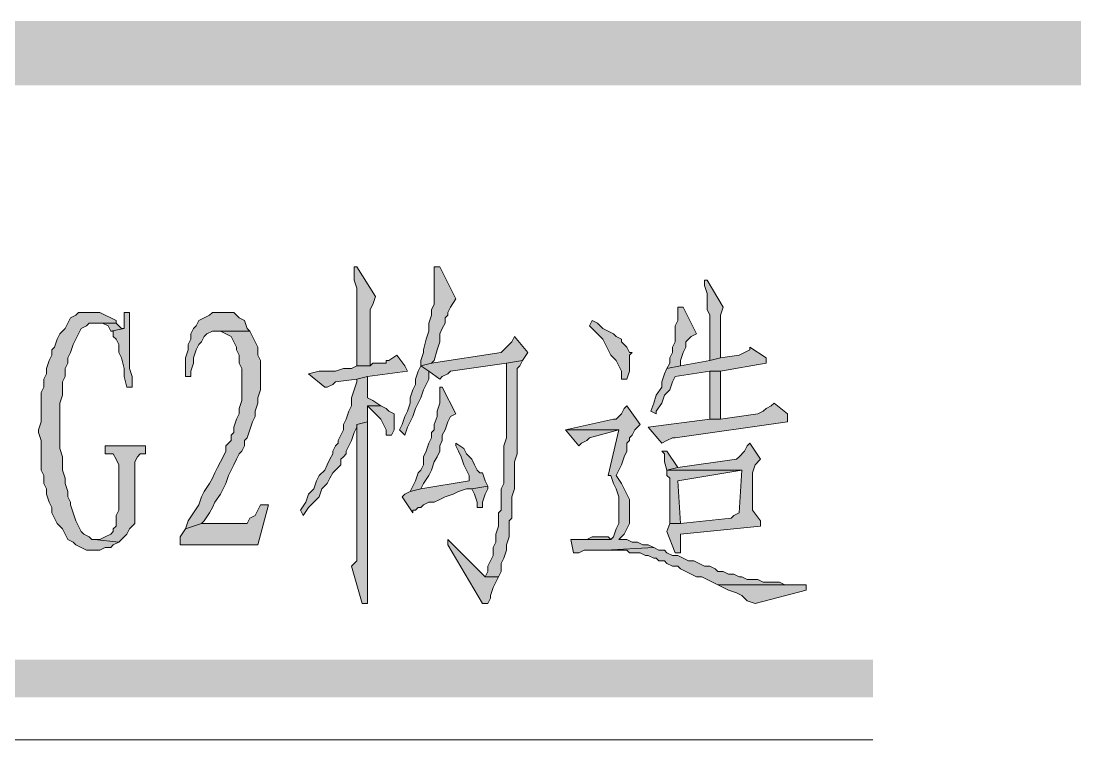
# Model space of a CAD drawing. Header units: inches. Extents: x 20 to 409, y 5 to 283.
# Drawn here: x 219.44 to 236.12, y 271.71 to 283.1 of the extents above; entities that cross this region are included whole.
import ezdxf

# ---------------------------------------------------------------- set-up
doc = ezdxf.new("R2010")
doc.units = ezdxf.units.IN
doc.header["$MEASUREMENT"] = 0
doc.layers.add('C00-00-00', color=7, linetype='Continuous')

msp = doc.modelspace()

# ---------------------------------------------------------------- hatches: boundary and pattern name
at = {"layer": 'C00-00-00'}
h = msp.add_hatch(color=0, dxfattribs=at)
h.dxf.hatch_style = 2
h.paths.add_polyline_path([(408.822, 283.101), (28.838, 282.085), (27.822, 283.101)])
h = msp.add_hatch(color=0, dxfattribs=at)
h.dxf.hatch_style = 2
h.paths.add_polyline_path([(407.806, 282.085), (408.822, 283.101), (28.838, 282.085)])
h = msp.add_hatch(color=0, dxfattribs=at)
h.dxf.hatch_style = 2
h.paths.add_polyline_path([(224.757, 279.206), (224.714, 279.206), (224.714, 279.164), (224.714, 278.994), (224.757, 278.867), (224.757, 277.64), (224.968, 277.64), (224.968, 278.063), (224.968, 278.148), (224.968, 278.529), (225.011, 278.613), (225.053, 278.74)])
h = msp.add_hatch(color=0, dxfattribs=at)
h.dxf.hatch_style = 2
h.paths.add_polyline_path([(226.069, 279.206), (225.984, 279.206), (225.984, 279.079), (225.984, 278.613), (225.942, 278.529), (225.942, 278.444), (225.9, 278.317), (225.9, 278.19), (225.857, 278.063), (225.815, 277.894), (225.815, 277.851), (225.773, 277.724), (225.773, 277.64), (225.942, 277.682), (225.984, 277.724), (226.027, 277.894), (226.069, 278.021), (226.069, 278.148), (226.111, 278.232), (226.154, 278.317), (226.154, 278.402), (226.196, 278.444), (226.196, 278.486), (226.238, 278.571), (226.323, 278.698)])
h = msp.add_hatch(color=0, dxfattribs=at)
h.dxf.hatch_style = 2
h.paths.add_polyline_path([(230.302, 278.994), (230.26, 278.994), (230.26, 278.91), (230.302, 278.783), (230.302, 278.529), (230.345, 278.444), (230.345, 277.724), (230.514, 277.767), (230.514, 278.444), (230.556, 278.571)])
h = msp.add_hatch(color=0, dxfattribs=at)
h.dxf.hatch_style = 2
h.paths.add_polyline_path([(229.921, 278.571), (229.837, 278.571), (229.837, 278.486), (229.837, 278.359), (229.794, 278.275), (229.794, 278.021), (229.752, 277.936), (229.752, 277.851), (229.71, 277.767), (229.71, 277.682), (229.667, 277.597), (229.879, 277.64), (229.879, 277.724), (229.921, 277.851), (229.964, 277.936), (229.964, 278.021), (230.048, 278.105), (230.133, 278.148)])
h = msp.add_hatch(color=0, dxfattribs=at)
h.dxf.hatch_style = 2
h.paths.add_polyline_path([(220.566, 278.486), (220.354, 278.486), (220.312, 278.444), (220.227, 278.402), (220.185, 278.317), (220.142, 278.232), (220.058, 278.148), (220.015, 278.063), (219.973, 277.936), (219.931, 277.894), (219.931, 277.809), (219.888, 277.724), (219.846, 277.597), (219.846, 277.513), (219.804, 277.428), (219.804, 277.301), (219.761, 277.216), (219.761, 276.751), (219.719, 276.624), (219.719, 276.581), (219.761, 276.454), (219.761, 276.37), (219.761, 275.989), (219.804, 275.904), (219.804, 275.777), (219.846, 275.692), (219.846, 275.608), (219.888, 275.481), (219.931, 275.396), (219.931, 275.311), (219.973, 275.227), (220.015, 275.142), (220.1, 275.057), (220.142, 274.973), (220.185, 274.888), (220.269, 274.846), (220.312, 274.803), (220.396, 274.761), (220.481, 274.719), (220.693, 274.719), (220.777, 274.761), (220.862, 274.761), (220.904, 274.803), (220.989, 274.846), (220.608, 274.888), (220.566, 274.888), (220.523, 274.93), (220.439, 274.973), (220.396, 275.015), (220.354, 275.1), (220.312, 275.184), (220.269, 275.311), (220.227, 275.438), (220.227, 275.481), (220.185, 275.565), (220.185, 275.65), (220.142, 275.777), (220.142, 275.862), (220.1, 275.989), (220.1, 276.2), (220.058, 276.327), (220.058, 277.047), (220.1, 277.174), (220.1, 277.386), (220.142, 277.47), (220.142, 277.597), (220.185, 277.682), (220.185, 277.767), (220.227, 277.851), (220.269, 277.978), (220.312, 278.063), (220.354, 278.148), (220.396, 278.232), (220.481, 278.275), (220.523, 278.317), (220.947, 278.317), (220.947, 278.359), (220.862, 278.402), (220.777, 278.444), (220.693, 278.486)])
h = msp.add_hatch(color=0, dxfattribs=at)
h.dxf.hatch_style = 2
h.paths.add_polyline_path([(221.158, 278.486), (221.074, 278.486), (221.074, 278.444), (221.074, 278.232), (220.862, 278.19), (220.904, 278.19), (220.904, 278.105), (220.947, 278.063), (220.989, 277.978), (220.989, 277.851), (221.031, 277.767), (221.074, 277.597), (221.074, 277.47), (221.116, 277.301), (221.201, 277.301), (221.201, 277.343), (221.201, 277.47), (221.158, 277.597), (221.158, 278.19), (221.158, 278.275)])
h = msp.add_hatch(color=0, dxfattribs=at)
h.dxf.hatch_style = 2
h.paths.add_polyline_path([(222.682, 278.486), (222.471, 278.486), (222.428, 278.444), (222.344, 278.402), (222.259, 278.359), (222.217, 278.275), (222.174, 278.232), (222.132, 278.148), (222.132, 278.063), (222.09, 277.978), (222.09, 277.894), (222.047, 277.767), (222.047, 277.47), (222.132, 277.47), (222.132, 277.555), (222.174, 277.682), (222.174, 277.767), (222.217, 277.894), (222.259, 277.978), (222.301, 278.021), (222.344, 278.105), (222.386, 278.148), (222.471, 278.19), (222.555, 278.19), (223.063, 278.19), (223.021, 278.232), (222.979, 278.359), (222.894, 278.402), (222.852, 278.444), (222.809, 278.486)])
h = msp.add_hatch(color=0, dxfattribs=at)
h.dxf.hatch_style = 2
h.paths.add_polyline_path([(220.947, 278.317), (220.566, 278.317), (220.65, 278.317), (220.735, 278.317), (220.82, 278.275), (220.862, 278.19), (221.074, 278.232), (221.031, 278.232)])
h = msp.add_hatch(color=0, dxfattribs=at)
h.dxf.hatch_style = 2
h.paths.add_polyline_path([(228.482, 278.359), (228.44, 278.275), (228.524, 278.19), (228.567, 278.148), (228.651, 278.063), (228.694, 277.978), (228.736, 277.894), (228.778, 277.809), (228.863, 277.724), (228.905, 277.64), (228.948, 277.555), (228.948, 277.428), (229.032, 277.428), (229.075, 277.555), (229.075, 277.809), (229.117, 277.851), (229.075, 277.851), (229.032, 277.936), (228.948, 278.021), (228.948, 278.063), (228.863, 278.105), (228.821, 278.148), (228.736, 278.19), (228.651, 278.232), (228.567, 278.317)])
h = msp.add_hatch(color=0, dxfattribs=at)
h.dxf.hatch_style = 2
h.paths.add_polyline_path([(223.063, 278.19), (222.555, 278.19), (222.598, 278.19), (222.682, 278.148), (222.767, 278.105), (222.809, 278.021), (222.852, 277.936), (222.852, 277.894), (222.894, 277.809), (222.894, 277.682), (222.936, 277.597), (222.936, 277.089), (222.894, 276.962), (222.894, 276.878), (222.852, 276.793), (222.809, 276.666), (222.809, 276.581), (222.767, 276.539), (222.767, 276.454), (222.725, 276.412), (222.682, 276.37), (222.682, 276.285), (222.64, 276.2), (222.598, 276.116), (222.555, 276.031), (222.513, 275.946), (222.471, 275.862), (222.428, 275.777), (222.344, 275.65), (222.301, 275.565), (222.259, 275.438), (222.174, 275.311), (222.09, 275.184), (222.047, 275.057), (222.301, 275.142), (222.344, 275.184), (222.428, 275.311), (222.471, 275.396), (222.513, 275.481), (222.598, 275.608), (222.64, 275.692), (222.682, 275.777), (222.725, 275.904), (222.767, 275.989), (222.809, 276.073), (222.852, 276.158), (222.894, 276.243), (222.936, 276.285), (222.979, 276.37), (222.979, 276.454), (223.021, 276.497), (223.063, 276.624), (223.106, 276.751), (223.148, 276.835), (223.148, 276.92), (223.19, 277.047), (223.19, 277.132), (223.233, 277.259), (223.233, 277.724), (223.19, 277.809), (223.19, 277.936), (223.148, 278.021), (223.106, 278.105)])
h = msp.add_hatch(color=0, dxfattribs=at)
h.dxf.hatch_style = 2
h.paths.add_polyline_path([(227.254, 278.105), (227.212, 278.021), (227.127, 277.936), (227.085, 277.894), (227.043, 277.851), (225.942, 277.682), (225.773, 277.64), (225.9, 277.555), (226.069, 277.428), (226.111, 277.47), (226.196, 277.513), (226.238, 277.555), (227.127, 277.682), (227.381, 277.724), (227.466, 277.851)])
h = msp.add_hatch(color=0, dxfattribs=at)
h.dxf.hatch_style = 2
h.paths.add_polyline_path([(230.98, 277.936), (230.98, 277.894), (230.895, 277.851), (230.81, 277.809), (230.514, 277.767), (230.345, 277.724), (229.879, 277.64), (229.667, 277.597), (229.625, 277.513), (229.583, 277.386), (229.583, 277.301), (229.498, 277.174), (229.456, 277.047), (229.413, 276.92), (229.498, 276.878), (229.498, 276.92), (229.583, 277.047), (229.625, 277.174), (229.71, 277.259), (229.752, 277.386), (229.794, 277.47), (230.345, 277.555), (230.514, 277.555), (231.234, 277.682), (231.234, 277.767)])
h = msp.add_hatch(color=0, dxfattribs=at)
h.dxf.hatch_style = 2
h.paths.add_polyline_path([(225.392, 277.809), (225.265, 277.724), (225.222, 277.724), (225.222, 277.682), (225.011, 277.682), (224.968, 277.64), (224.757, 277.64), (224.672, 277.597), (224.545, 277.597), (224.418, 277.555), (224.164, 277.555), (223.995, 277.513), (224.249, 277.301), (224.291, 277.301), (224.376, 277.343), (224.418, 277.386), (224.757, 277.428), (224.926, 277.47), (225.561, 277.555), (225.519, 277.64)])
h = msp.add_hatch(color=0, dxfattribs=at)
h.dxf.hatch_style = 2
h.paths.add_polyline_path([(227.381, 277.724), (227.127, 277.682), (227.127, 276.497), (227.085, 276.37), (227.085, 275.777), (227.043, 275.692), (227.043, 275.354), (227, 275.311), (227, 275.1), (226.958, 274.973), (226.958, 274.846), (226.916, 274.761), (226.916, 274.634), (226.873, 274.549), (226.831, 274.465), (226.831, 274.38), (226.789, 274.295), (227, 274.295), (227.043, 274.38), (227.043, 274.507), (227.085, 274.592), (227.127, 274.719), (227.127, 274.803), (227.17, 274.93), (227.17, 275.184), (227.212, 275.227), (227.212, 275.565), (227.254, 275.692), (227.254, 276.116), (227.297, 276.243), (227.297, 277.597), (227.339, 277.64)])
h = msp.add_hatch(color=0, dxfattribs=at)
h.dxf.hatch_style = 2
h.paths.add_polyline_path([(225.773, 277.64), (225.73, 277.555), (225.688, 277.428), (225.688, 277.343), (225.646, 277.259), (225.603, 277.132), (225.603, 277.047), (225.561, 276.92), (225.519, 276.835), (225.476, 276.708), (225.434, 276.624), (225.519, 276.539), (225.561, 276.666), (225.603, 276.751), (225.646, 276.835), (225.688, 276.962), (225.73, 277.047), (225.773, 277.132), (225.815, 277.259), (225.857, 277.343), (225.9, 277.428), (225.9, 277.555)])
h = msp.add_hatch(color=0, dxfattribs=at)
h.dxf.hatch_style = 2
h.paths.add_polyline_path([(230.514, 277.555), (230.345, 277.555), (230.345, 276.793), (230.514, 276.793), (230.514, 276.962)])
h = msp.add_hatch(color=0, dxfattribs=at)
h.dxf.hatch_style = 2
h.paths.add_polyline_path([(224.926, 277.47), (224.757, 277.428), (224.757, 277.386), (224.714, 277.259), (224.672, 277.132), (224.672, 277.005), (224.63, 276.92), (224.587, 276.793), (224.545, 276.708), (224.545, 276.624), (224.503, 276.539), (224.46, 276.454), (224.46, 276.412), (224.418, 276.37), (224.376, 276.285), (224.376, 276.243), (224.333, 276.158), (224.291, 276.073), (224.249, 275.989), (224.164, 275.904), (224.122, 275.819), (224.079, 275.692), (223.995, 275.608), (223.952, 275.481), (223.868, 275.354), (223.91, 275.269), (223.995, 275.396), (224.079, 275.481), (224.164, 275.565), (224.206, 275.692), (224.291, 275.777), (224.333, 275.862), (224.376, 275.946), (224.46, 276.031), (224.503, 276.073), (224.503, 276.158), (224.545, 276.2), (224.587, 276.243), (224.587, 276.285), (224.63, 276.37), (224.672, 276.454), (224.714, 276.581), (224.757, 276.666), (224.757, 276.708), (224.926, 276.751), (224.926, 277.005), (225.138, 277.005), (225.011, 277.089), (224.926, 277.132)])
h = msp.add_hatch(color=0, dxfattribs=at)
h.dxf.hatch_style = 2
h.paths.add_polyline_path([(226.111, 277.301), (226.069, 277.301), (226.069, 277.259), (226.069, 277.047), (226.027, 276.92), (226.027, 276.835), (225.984, 276.708), (225.984, 276.624), (225.942, 276.581), (225.942, 276.497), (225.9, 276.412), (225.857, 276.285), (225.815, 276.2), (225.815, 276.073), (225.773, 275.989), (225.73, 275.946), (225.688, 275.819), (225.646, 275.735), (225.603, 275.65), (225.773, 275.692), (225.815, 275.777), (225.9, 275.904), (225.942, 275.989), (225.984, 276.116), (226.027, 276.2), (226.069, 276.285), (226.069, 276.37), (226.111, 276.454), (226.111, 276.539), (226.154, 276.624), (226.196, 276.751), (226.238, 276.835), (226.323, 276.878)])
h = msp.add_hatch(color=0, dxfattribs=at)
h.dxf.hatch_style = 2
h.paths.add_polyline_path([(231.361, 277.047), (231.318, 277.005), (231.234, 276.962), (231.191, 276.92), (231.107, 276.878), (230.514, 276.793), (230.345, 276.793), (229.371, 276.666), (229.583, 276.412), (229.667, 276.454), (229.752, 276.497), (229.794, 276.497), (231.572, 276.751), (231.572, 276.878)])
h = msp.add_hatch(color=0, dxfattribs=at)
h.dxf.hatch_style = 2
h.paths.add_polyline_path([(225.138, 277.005), (224.926, 277.005), (225.011, 276.92), (225.053, 276.878), (225.138, 276.793), (225.18, 276.708), (225.222, 276.624), (225.222, 276.539), (225.307, 276.539), (225.349, 276.624), (225.349, 276.878), (225.265, 276.92), (225.222, 276.962)])
h = msp.add_hatch(color=0, dxfattribs=at)
h.dxf.hatch_style = 2
h.paths.add_polyline_path([(229.032, 277.005), (228.99, 276.962), (228.948, 276.878), (228.863, 276.793), (228.821, 276.793), (228.059, 276.624), (228.905, 276.624), (228.736, 275.904), (228.778, 275.904), (228.821, 275.777), (228.863, 275.692), (228.905, 275.565), (228.905, 275.142), (228.863, 275.057), (228.821, 274.93), (228.778, 274.888), (228.143, 274.888), (228.186, 274.676), (228.27, 274.676), (228.355, 274.719), (228.694, 274.719), (229.456, 274.761), (229.371, 274.803), (229.286, 274.803), (229.202, 274.846), (229.117, 274.846), (229.032, 274.888), (228.905, 274.888), (228.99, 274.973), (229.032, 275.057), (229.075, 275.142), (229.075, 275.523), (229.032, 275.608), (228.99, 275.692), (228.948, 275.777), (228.863, 275.904), (228.948, 276.073), (228.99, 276.2), (229.032, 276.285), (229.032, 276.412), (229.075, 276.454), (229.075, 276.497), (229.117, 276.539), (229.159, 276.624), (229.244, 276.708)])
h = msp.add_hatch(color=0, dxfattribs=at)
h.dxf.hatch_style = 2
h.paths.add_polyline_path([(224.926, 276.751), (224.757, 276.708), (224.757, 274.549), (224.672, 274.465), (224.841, 273.872), (224.926, 273.872), (224.926, 273.914), (224.926, 273.957)])
h = msp.add_hatch(color=0, dxfattribs=at)
h.dxf.hatch_style = 2
h.paths.add_polyline_path([(228.059, 276.624), (228.27, 276.37), (228.313, 276.412), (228.397, 276.454), (228.44, 276.497), (228.905, 276.624)])
h = msp.add_hatch(color=0, dxfattribs=at)
h.dxf.hatch_style = 2
h.paths.add_polyline_path([(226.323, 276.412), (226.323, 276.37), (226.365, 276.285), (226.408, 276.2), (226.45, 276.073), (226.492, 275.989), (226.535, 275.904), (226.535, 275.819), (225.773, 275.692), (225.603, 275.65), (225.519, 275.608), (225.476, 275.565), (225.646, 275.311), (225.646, 275.354), (225.688, 275.354), (225.73, 275.396), (225.773, 275.396), (225.815, 275.438), (225.9, 275.481), (225.984, 275.481), (226.069, 275.523), (226.154, 275.565), (226.281, 275.608), (226.365, 275.65), (226.492, 275.692), (226.577, 275.692), (226.831, 275.735), (226.789, 275.819), (226.746, 275.946), (226.704, 275.946), (226.662, 275.989), (226.619, 276.073), (226.577, 276.158), (226.492, 276.243), (226.45, 276.327)])
h = msp.add_hatch(color=0, dxfattribs=at)
h.dxf.hatch_style = 2
h.paths.add_polyline_path([(230.98, 276.412), (230.937, 276.37), (230.895, 276.285), (230.81, 276.2), (230.768, 276.158), (229.837, 276.031), (229.667, 275.989), (230.853, 275.989), (230.81, 275.311), (230.726, 275.269), (230.683, 275.227), (229.879, 275.142), (229.71, 275.142), (229.667, 275.015), (229.794, 274.676), (229.879, 274.676), (229.879, 274.973), (231.149, 275.1), (231.149, 275.184), (231.022, 275.354), (231.022, 275.862), (231.022, 275.904), (231.022, 275.946), (231.064, 276.073), (231.149, 276.158)])
h = msp.add_hatch(color=0, dxfattribs=at)
h.dxf.hatch_style = 2
h.paths.add_polyline_path([(221.412, 276.37), (220.777, 276.37), (220.777, 276.243), (220.904, 276.243), (220.947, 276.158), (220.989, 276.073), (220.989, 275.354), (220.947, 275.269), (220.947, 275.1), (220.904, 275.057), (220.904, 275.015), (220.862, 274.973), (220.777, 274.93), (220.693, 274.888), (220.608, 274.888), (220.989, 274.846), (221.074, 274.93), (221.116, 274.973), (221.158, 275.057), (221.243, 275.142), (221.243, 276.116), (221.285, 276.2), (221.328, 276.243), (221.412, 276.243)])
h = msp.add_hatch(color=0, dxfattribs=at)
h.dxf.hatch_style = 2
h.paths.add_polyline_path([(229.667, 276.285), (229.583, 276.285), (229.625, 276.243), (229.625, 276.116), (229.667, 275.989), (229.837, 276.031)])
h = msp.add_hatch(color=0, dxfattribs=at)
h.dxf.hatch_style = 2
h.paths.add_polyline_path([(229.667, 275.989), (229.667, 275.904), (229.71, 275.862), (229.71, 275.142), (229.879, 275.142), (229.837, 275.819), (230.853, 275.989)])
h = msp.add_hatch(color=0, dxfattribs=at)
h.dxf.hatch_style = 2
h.paths.add_polyline_path([(226.831, 275.735), (226.577, 275.692), (226.619, 275.608), (226.662, 275.481), (226.662, 275.396), (226.746, 275.396), (226.746, 275.481), (226.789, 275.608), (226.831, 275.692)])
h = msp.add_hatch(color=0, dxfattribs=at)
h.dxf.hatch_style = 2
h.paths.add_polyline_path([(223.36, 275.438), (223.233, 275.438), (223.19, 275.354), (223.148, 275.269), (223.063, 275.227), (223.021, 275.142), (222.301, 275.142), (222.047, 275.057), (221.963, 274.93), (221.963, 274.803), (223.19, 274.803)])
h = msp.add_hatch(color=0, dxfattribs=at)
h.dxf.hatch_style = 2
h.paths.add_polyline_path([(226.196, 274.888), (226.196, 274.803), (226.746, 273.872), (226.831, 273.872), (226.873, 273.957), (226.873, 273.999), (226.916, 274.126), (226.958, 274.211), (227, 274.295), (226.789, 274.295)])
h = msp.add_hatch(color=0, dxfattribs=at)
h.dxf.hatch_style = 2
h.paths.add_polyline_path([(228.567, 274.93), (228.482, 274.93), (228.397, 274.888), (228.778, 274.888), (228.736, 274.93)])
h = msp.add_hatch(color=0, dxfattribs=at)
h.dxf.hatch_style = 2
h.paths.add_polyline_path([(229.456, 274.761), (228.694, 274.719), (229.032, 274.719), (229.075, 274.676), (229.244, 274.676), (229.329, 274.634), (229.371, 274.634), (229.456, 274.592), (229.498, 274.592), (229.54, 274.549), (229.625, 274.549), (229.667, 274.507), (229.752, 274.465), (229.837, 274.465), (229.879, 274.422), (229.964, 274.38), (230.048, 274.338), (230.133, 274.295), (230.218, 274.295), (230.302, 274.253), (230.387, 274.211), (230.472, 274.168), (231.699, 274.168), (231.53, 274.168), (231.445, 274.211), (231.191, 274.211), (231.107, 274.253), (230.937, 274.253), (230.853, 274.295), (230.81, 274.295), (230.726, 274.338), (230.641, 274.338), (230.556, 274.38), (230.472, 274.38), (230.429, 274.422), (230.345, 274.465), (230.26, 274.465), (230.175, 274.507), (230.091, 274.549), (230.006, 274.549), (229.921, 274.592), (229.837, 274.634), (229.752, 274.634), (229.667, 274.676), (229.625, 274.719), (229.54, 274.719)])
h = msp.add_hatch(color=0, dxfattribs=at)
h.dxf.hatch_style = 2
h.paths.add_polyline_path([(231.869, 274.168), (230.472, 274.168), (230.556, 274.126), (230.641, 274.084), (230.768, 274.041), (230.853, 273.999), (230.937, 273.914), (231.064, 273.872), (231.869, 274.084)])
h = msp.add_hatch(color=0, dxfattribs=at)
h.dxf.hatch_style = 2
h.paths.add_polyline_path([(204.521, 272.983), (204.521, 272.39), (232.927, 272.983)])
h = msp.add_hatch(color=0, dxfattribs=at)
h.dxf.hatch_style = 2
h.paths.add_polyline_path([(204.521, 272.39), (232.927, 272.983), (232.927, 272.39)])

# ---------------------------------------------------------------- linework, layer by layer
at = {"layer": 'C00-00-00', "color": 0, "lineweight": 0}
for points in [[(224.757, 279.206), (224.714, 279.206), (224.714, 279.164), (224.714, 278.994), (224.757, 278.867), (224.757, 277.64), (224.968, 277.64), (224.968, 278.063), (224.968, 278.148), (224.968, 278.529), (225.011, 278.613), (225.053, 278.74)], [(226.069, 279.206), (225.984, 279.206), (225.984, 279.079), (225.984, 278.613), (225.942, 278.529), (225.942, 278.444), (225.9, 278.317), (225.9, 278.19), (225.857, 278.063), (225.815, 277.894), (225.815, 277.851), (225.773, 277.724), (225.773, 277.64), (225.942, 277.682), (225.984, 277.724), (226.027, 277.894), (226.069, 278.021), (226.069, 278.148), (226.111, 278.232), (226.154, 278.317), (226.154, 278.402), (226.196, 278.444), (226.196, 278.486), (226.238, 278.571), (226.323, 278.698)], [(230.302, 278.994), (230.26, 278.994), (230.26, 278.91), (230.302, 278.783), (230.302, 278.529), (230.345, 278.444), (230.345, 277.724), (230.514, 277.767), (230.514, 278.444), (230.556, 278.571)], [(229.921, 278.571), (229.837, 278.571), (229.837, 278.486), (229.837, 278.359), (229.794, 278.275), (229.794, 278.021), (229.752, 277.936), (229.752, 277.851), (229.71, 277.767), (229.71, 277.682), (229.667, 277.597), (229.879, 277.64), (229.879, 277.724), (229.921, 277.851), (229.964, 277.936), (229.964, 278.021), (230.048, 278.105), (230.133, 278.148)], [(220.566, 278.486), (220.354, 278.486), (220.312, 278.444), (220.227, 278.402), (220.185, 278.317), (220.142, 278.232), (220.058, 278.148), (220.015, 278.063), (219.973, 277.936), (219.931, 277.894), (219.931, 277.809), (219.888, 277.724), (219.846, 277.597), (219.846, 277.513), (219.804, 277.428), (219.804, 277.301), (219.761, 277.216), (219.761, 276.751), (219.719, 276.624), (219.719, 276.581), (219.761, 276.454), (219.761, 276.37), (219.761, 275.989), (219.804, 275.904), (219.804, 275.777), (219.846, 275.692), (219.846, 275.608), (219.888, 275.481), (219.931, 275.396), (219.931, 275.311), (219.973, 275.227), (220.015, 275.142), (220.1, 275.057), (220.142, 274.973), (220.185, 274.888), (220.269, 274.846), (220.312, 274.803), (220.396, 274.761), (220.481, 274.719), (220.693, 274.719), (220.777, 274.761), (220.862, 274.761), (220.904, 274.803), (220.989, 274.846), (220.608, 274.888), (220.566, 274.888), (220.523, 274.93), (220.439, 274.973), (220.396, 275.015), (220.354, 275.1), (220.312, 275.184), (220.269, 275.311), (220.227, 275.438), (220.227, 275.481), (220.185, 275.565), (220.185, 275.65), (220.142, 275.777), (220.142, 275.862), (220.1, 275.989), (220.1, 276.2), (220.058, 276.327), (220.058, 277.047), (220.1, 277.174), (220.1, 277.386), (220.142, 277.47), (220.142, 277.597), (220.185, 277.682), (220.185, 277.767), (220.227, 277.851), (220.269, 277.978), (220.312, 278.063), (220.354, 278.148), (220.396, 278.232), (220.481, 278.275), (220.523, 278.317), (220.947, 278.317), (220.947, 278.359), (220.862, 278.402), (220.777, 278.444), (220.693, 278.486)], [(221.158, 278.486), (221.074, 278.486), (221.074, 278.444), (221.074, 278.232), (220.862, 278.19), (220.904, 278.19), (220.904, 278.105), (220.947, 278.063), (220.989, 277.978), (220.989, 277.851), (221.031, 277.767), (221.074, 277.597), (221.074, 277.47), (221.116, 277.301), (221.201, 277.301), (221.201, 277.343), (221.201, 277.47), (221.158, 277.597), (221.158, 278.19), (221.158, 278.275)], [(222.682, 278.486), (222.471, 278.486), (222.428, 278.444), (222.344, 278.402), (222.259, 278.359), (222.217, 278.275), (222.174, 278.232), (222.132, 278.148), (222.132, 278.063), (222.09, 277.978), (222.09, 277.894), (222.047, 277.767), (222.047, 277.47), (222.132, 277.47), (222.132, 277.555), (222.174, 277.682), (222.174, 277.767), (222.217, 277.894), (222.259, 277.978), (222.301, 278.021), (222.344, 278.105), (222.386, 278.148), (222.471, 278.19), (222.555, 278.19), (223.063, 278.19), (223.021, 278.232), (222.979, 278.359), (222.894, 278.402), (222.852, 278.444), (222.809, 278.486)], [(220.947, 278.317), (220.566, 278.317), (220.65, 278.317), (220.735, 278.317), (220.82, 278.275), (220.862, 278.19), (221.074, 278.232), (221.031, 278.232)], [(228.482, 278.359), (228.44, 278.275), (228.524, 278.19), (228.567, 278.148), (228.651, 278.063), (228.694, 277.978), (228.736, 277.894), (228.778, 277.809), (228.863, 277.724), (228.905, 277.64), (228.948, 277.555), (228.948, 277.428), (229.032, 277.428), (229.075, 277.555), (229.075, 277.809), (229.117, 277.851), (229.075, 277.851), (229.032, 277.936), (228.948, 278.021), (228.948, 278.063), (228.863, 278.105), (228.821, 278.148), (228.736, 278.19), (228.651, 278.232), (228.567, 278.317)], [(223.063, 278.19), (222.555, 278.19), (222.598, 278.19), (222.682, 278.148), (222.767, 278.105), (222.809, 278.021), (222.852, 277.936), (222.852, 277.894), (222.894, 277.809), (222.894, 277.682), (222.936, 277.597), (222.936, 277.089), (222.894, 276.962), (222.894, 276.878), (222.852, 276.793), (222.809, 276.666), (222.809, 276.581), (222.767, 276.539), (222.767, 276.454), (222.725, 276.412), (222.682, 276.37), (222.682, 276.285), (222.64, 276.2), (222.598, 276.116), (222.555, 276.031), (222.513, 275.946), (222.471, 275.862), (222.428, 275.777), (222.344, 275.65), (222.301, 275.565), (222.259, 275.438), (222.174, 275.311), (222.09, 275.184), (222.047, 275.057), (222.301, 275.142), (222.344, 275.184), (222.428, 275.311), (222.471, 275.396), (222.513, 275.481), (222.598, 275.608), (222.64, 275.692), (222.682, 275.777), (222.725, 275.904), (222.767, 275.989), (222.809, 276.073), (222.852, 276.158), (222.894, 276.243), (222.936, 276.285), (222.979, 276.37), (222.979, 276.454), (223.021, 276.497), (223.063, 276.624), (223.106, 276.751), (223.148, 276.835), (223.148, 276.92), (223.19, 277.047), (223.19, 277.132), (223.233, 277.259), (223.233, 277.724), (223.19, 277.809), (223.19, 277.936), (223.148, 278.021), (223.106, 278.105)], [(227.254, 278.105), (227.212, 278.021), (227.127, 277.936), (227.085, 277.894), (227.043, 277.851), (225.942, 277.682), (225.773, 277.64), (225.9, 277.555), (226.069, 277.428), (226.111, 277.47), (226.196, 277.513), (226.238, 277.555), (227.127, 277.682), (227.381, 277.724), (227.466, 277.851)], [(230.98, 277.936), (230.98, 277.894), (230.895, 277.851), (230.81, 277.809), (230.514, 277.767), (230.345, 277.724), (229.879, 277.64), (229.667, 277.597), (229.625, 277.513), (229.583, 277.386), (229.583, 277.301), (229.498, 277.174), (229.456, 277.047), (229.413, 276.92), (229.498, 276.878), (229.498, 276.92), (229.583, 277.047), (229.625, 277.174), (229.71, 277.259), (229.752, 277.386), (229.794, 277.47), (230.345, 277.555), (230.514, 277.555), (231.234, 277.682), (231.234, 277.767)], [(225.392, 277.809), (225.265, 277.724), (225.222, 277.724), (225.222, 277.682), (225.011, 277.682), (224.968, 277.64), (224.757, 277.64), (224.672, 277.597), (224.545, 277.597), (224.418, 277.555), (224.164, 277.555), (223.995, 277.513), (224.249, 277.301), (224.291, 277.301), (224.376, 277.343), (224.418, 277.386), (224.757, 277.428), (224.926, 277.47), (225.561, 277.555), (225.519, 277.64)], [(227.381, 277.724), (227.127, 277.682), (227.127, 276.497), (227.085, 276.37), (227.085, 275.777), (227.043, 275.692), (227.043, 275.354), (227, 275.311), (227, 275.1), (226.958, 274.973), (226.958, 274.846), (226.916, 274.761), (226.916, 274.634), (226.873, 274.549), (226.831, 274.465), (226.831, 274.38), (226.789, 274.295), (227, 274.295), (227.043, 274.38), (227.043, 274.507), (227.085, 274.592), (227.127, 274.719), (227.127, 274.803), (227.17, 274.93), (227.17, 275.184), (227.212, 275.227), (227.212, 275.565), (227.254, 275.692), (227.254, 276.116), (227.297, 276.243), (227.297, 277.597), (227.339, 277.64)], [(225.773, 277.64), (225.73, 277.555), (225.688, 277.428), (225.688, 277.343), (225.646, 277.259), (225.603, 277.132), (225.603, 277.047), (225.561, 276.92), (225.519, 276.835), (225.476, 276.708), (225.434, 276.624), (225.519, 276.539), (225.561, 276.666), (225.603, 276.751), (225.646, 276.835), (225.688, 276.962), (225.73, 277.047), (225.773, 277.132), (225.815, 277.259), (225.857, 277.343), (225.9, 277.428), (225.9, 277.555)], [(230.514, 277.555), (230.345, 277.555), (230.345, 276.793), (230.514, 276.793), (230.514, 276.962)], [(224.926, 277.47), (224.757, 277.428), (224.757, 277.386), (224.714, 277.259), (224.672, 277.132), (224.672, 277.005), (224.63, 276.92), (224.587, 276.793), (224.545, 276.708), (224.545, 276.624), (224.503, 276.539), (224.46, 276.454), (224.46, 276.412), (224.418, 276.37), (224.376, 276.285), (224.376, 276.243), (224.333, 276.158), (224.291, 276.073), (224.249, 275.989), (224.164, 275.904), (224.122, 275.819), (224.079, 275.692), (223.995, 275.608), (223.952, 275.481), (223.868, 275.354), (223.91, 275.269), (223.995, 275.396), (224.079, 275.481), (224.164, 275.565), (224.206, 275.692), (224.291, 275.777), (224.333, 275.862), (224.376, 275.946), (224.46, 276.031), (224.503, 276.073), (224.503, 276.158), (224.545, 276.2), (224.587, 276.243), (224.587, 276.285), (224.63, 276.37), (224.672, 276.454), (224.714, 276.581), (224.757, 276.666), (224.757, 276.708), (224.926, 276.751), (224.926, 277.005), (225.138, 277.005), (225.011, 277.089), (224.926, 277.132)], [(226.111, 277.301), (226.069, 277.301), (226.069, 277.259), (226.069, 277.047), (226.027, 276.92), (226.027, 276.835), (225.984, 276.708), (225.984, 276.624), (225.942, 276.581), (225.942, 276.497), (225.9, 276.412), (225.857, 276.285), (225.815, 276.2), (225.815, 276.073), (225.773, 275.989), (225.73, 275.946), (225.688, 275.819), (225.646, 275.735), (225.603, 275.65), (225.773, 275.692), (225.815, 275.777), (225.9, 275.904), (225.942, 275.989), (225.984, 276.116), (226.027, 276.2), (226.069, 276.285), (226.069, 276.37), (226.111, 276.454), (226.111, 276.539), (226.154, 276.624), (226.196, 276.751), (226.238, 276.835), (226.323, 276.878)], [(231.361, 277.047), (231.318, 277.005), (231.234, 276.962), (231.191, 276.92), (231.107, 276.878), (230.514, 276.793), (230.345, 276.793), (229.371, 276.666), (229.583, 276.412), (229.667, 276.454), (229.752, 276.497), (229.794, 276.497), (231.572, 276.751), (231.572, 276.878)], [(225.138, 277.005), (224.926, 277.005), (225.011, 276.92), (225.053, 276.878), (225.138, 276.793), (225.18, 276.708), (225.222, 276.624), (225.222, 276.539), (225.307, 276.539), (225.349, 276.624), (225.349, 276.878), (225.265, 276.92), (225.222, 276.962)], [(229.032, 277.005), (228.99, 276.962), (228.948, 276.878), (228.863, 276.793), (228.821, 276.793), (228.059, 276.624), (228.905, 276.624), (228.736, 275.904), (228.778, 275.904), (228.821, 275.777), (228.863, 275.692), (228.905, 275.565), (228.905, 275.142), (228.863, 275.057), (228.821, 274.93), (228.778, 274.888), (228.143, 274.888), (228.186, 274.676), (228.27, 274.676), (228.355, 274.719), (228.694, 274.719), (229.456, 274.761), (229.371, 274.803), (229.286, 274.803), (229.202, 274.846), (229.117, 274.846), (229.032, 274.888), (228.905, 274.888), (228.99, 274.973), (229.032, 275.057), (229.075, 275.142), (229.075, 275.523), (229.032, 275.608), (228.99, 275.692), (228.948, 275.777), (228.863, 275.904), (228.948, 276.073), (228.99, 276.2), (229.032, 276.285), (229.032, 276.412), (229.075, 276.454), (229.075, 276.497), (229.117, 276.539), (229.159, 276.624), (229.244, 276.708)], [(224.926, 276.751), (224.757, 276.708), (224.757, 274.549), (224.672, 274.465), (224.841, 273.872), (224.926, 273.872), (224.926, 273.914), (224.926, 273.957)], [(228.059, 276.624), (228.27, 276.37), (228.313, 276.412), (228.397, 276.454), (228.44, 276.497), (228.905, 276.624)], [(226.323, 276.412), (226.323, 276.37), (226.365, 276.285), (226.408, 276.2), (226.45, 276.073), (226.492, 275.989), (226.535, 275.904), (226.535, 275.819), (225.773, 275.692), (225.603, 275.65), (225.519, 275.608), (225.476, 275.565), (225.646, 275.311), (225.646, 275.354), (225.688, 275.354), (225.73, 275.396), (225.773, 275.396), (225.815, 275.438), (225.9, 275.481), (225.984, 275.481), (226.069, 275.523), (226.154, 275.565), (226.281, 275.608), (226.365, 275.65), (226.492, 275.692), (226.577, 275.692), (226.831, 275.735), (226.789, 275.819), (226.746, 275.946), (226.704, 275.946), (226.662, 275.989), (226.619, 276.073), (226.577, 276.158), (226.492, 276.243), (226.45, 276.327)], [(230.98, 276.412), (230.937, 276.37), (230.895, 276.285), (230.81, 276.2), (230.768, 276.158), (229.837, 276.031), (229.667, 275.989), (230.853, 275.989), (230.81, 275.311), (230.726, 275.269), (230.683, 275.227), (229.879, 275.142), (229.71, 275.142), (229.667, 275.015), (229.794, 274.676), (229.879, 274.676), (229.879, 274.973), (231.149, 275.1), (231.149, 275.184), (231.022, 275.354), (231.022, 275.862), (231.022, 275.904), (231.022, 275.946), (231.064, 276.073), (231.149, 276.158)], [(221.412, 276.37), (220.777, 276.37), (220.777, 276.243), (220.904, 276.243), (220.947, 276.158), (220.989, 276.073), (220.989, 275.354), (220.947, 275.269), (220.947, 275.1), (220.904, 275.057), (220.904, 275.015), (220.862, 274.973), (220.777, 274.93), (220.693, 274.888), (220.608, 274.888), (220.989, 274.846), (221.074, 274.93), (221.116, 274.973), (221.158, 275.057), (221.243, 275.142), (221.243, 276.116), (221.285, 276.2), (221.328, 276.243), (221.412, 276.243)], [(229.667, 276.285), (229.583, 276.285), (229.625, 276.243), (229.625, 276.116), (229.667, 275.989), (229.837, 276.031)], [(229.667, 275.989), (229.667, 275.904), (229.71, 275.862), (229.71, 275.142), (229.879, 275.142), (229.837, 275.819), (230.853, 275.989)], [(226.831, 275.735), (226.577, 275.692), (226.619, 275.608), (226.662, 275.481), (226.662, 275.396), (226.746, 275.396), (226.746, 275.481), (226.789, 275.608), (226.831, 275.692)], [(223.36, 275.438), (223.233, 275.438), (223.19, 275.354), (223.148, 275.269), (223.063, 275.227), (223.021, 275.142), (222.301, 275.142), (222.047, 275.057), (221.963, 274.93), (221.963, 274.803), (223.19, 274.803)], [(226.196, 274.888), (226.196, 274.803), (226.746, 273.872), (226.831, 273.872), (226.873, 273.957), (226.873, 273.999), (226.916, 274.126), (226.958, 274.211), (227, 274.295), (226.789, 274.295)], [(228.567, 274.93), (228.482, 274.93), (228.397, 274.888), (228.778, 274.888), (228.736, 274.93)], [(229.456, 274.761), (228.694, 274.719), (229.032, 274.719), (229.075, 274.676), (229.244, 274.676), (229.329, 274.634), (229.371, 274.634), (229.456, 274.592), (229.498, 274.592), (229.54, 274.549), (229.625, 274.549), (229.667, 274.507), (229.752, 274.465), (229.837, 274.465), (229.879, 274.422), (229.964, 274.38), (230.048, 274.338), (230.133, 274.295), (230.218, 274.295), (230.302, 274.253), (230.387, 274.211), (230.472, 274.168), (231.699, 274.168), (231.53, 274.168), (231.445, 274.211), (231.191, 274.211), (231.107, 274.253), (230.937, 274.253), (230.853, 274.295), (230.81, 274.295), (230.726, 274.338), (230.641, 274.338), (230.556, 274.38), (230.472, 274.38), (230.429, 274.422), (230.345, 274.465), (230.26, 274.465), (230.175, 274.507), (230.091, 274.549), (230.006, 274.549), (229.921, 274.592), (229.837, 274.634), (229.752, 274.634), (229.667, 274.676), (229.625, 274.719), (229.54, 274.719)], [(231.869, 274.168), (230.472, 274.168), (230.556, 274.126), (230.641, 274.084), (230.768, 274.041), (230.853, 273.999), (230.937, 273.914), (231.064, 273.872), (231.869, 274.084)]]:
    msp.add_lwpolyline(points, close=True, dxfattribs=at)
msp.add_lwpolyline([(204.521, 271.713), (232.927, 271.713)], dxfattribs=at)

doc.saveas('drawing.dxf')
